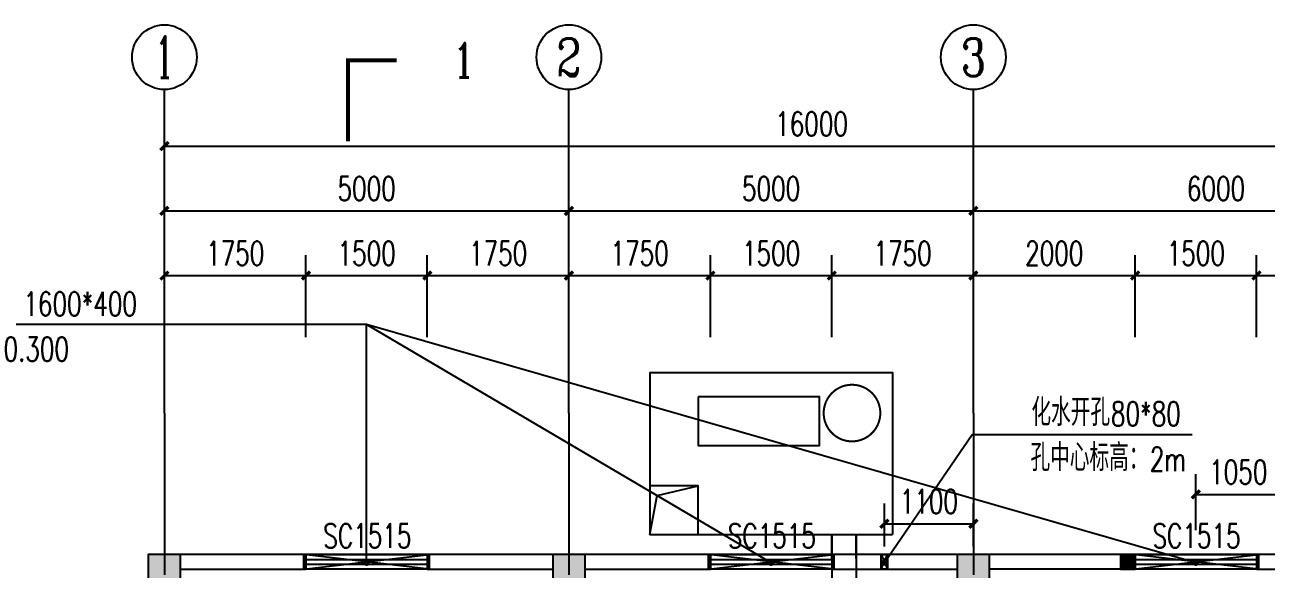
# Model space of a CAD drawing. Extents: x 36816 to 262577, y 14502 to 89811.
# Drawn here: x 200110 to 215456, y 46137 to 52867 of the extents above; entities that cross this region are included whole.
import ezdxf
from ezdxf.enums import TextEntityAlignment as Align

# ---------------------------------------------------------------- set-up
doc = ezdxf.new("R2010")
doc.units = 0
doc.header["$LTSCALE"] = 1000
doc.header["$MEASUREMENT"] = 0
doc.linetypes.add('DOTE', pattern=[2.42, 2, -0.2, 0.02, -0.2])
doc.layers.get('0').update_dxf_attribs({"color": 8})
doc.layers.get('Defpoints').update_dxf_attribs({"color": 8})
for name, color, linetype in [('3T_WOOD', 8, 'Continuous'), ('AXIS', 8, 'Continuous'), ('AXIS_TEXT', 8, 'Continuous'), ('COLUMN', 8, 'Continuous'), ('DIM_LEAD', 8, 'Continuous'), ('DIM_SYMB', 8, 'Continuous'), ('DOTE', 8, 'DOTE'), ('PUB_DIM', 8, 'Continuous'), ('PUB_HATCH', 8, 'Continuous'), ('PUB_TEXT', 8, 'Continuous'), ('WALL', 8, 'Continuous'), ('WINDOW', 8, 'Continuous'), ('WINDOW_TEXT', 8, 'Continuous'), ('设备', 8, 'Continuous')]:
    doc.layers.add(name, color=color, linetype=linetype)
doc.styles.add('_TCH_AXIS', font='COMPLEX.shx', dxfattribs={"bigfont": 'gbcbig.shx'})
doc.styles.add('_TCH_DIM', font='simplex.shx', dxfattribs={"bigfont": 'gbcbig.shx'})
doc.styles.add('_TCH_DIM_T3', font='simplex.shx', dxfattribs={"width": 0.705882, "bigfont": 'gbcbig.shx'})
doc.styles.add('_TCH_LABEL', font='COMPLEX', dxfattribs={"bigfont": 'GBCBIG'})
doc.styles.add('_TCH_WINDOW', font='simplex.shx', dxfattribs={"bigfont": 'gbcbig.shx'})
doc.styles.add('COMPLEX', font='COMPLEX')
doc.dimstyles.new('_TCH_ARCH&&100', dxfattribs={"dimtxt": 297.5, "dimasz": 100, "dimexe": 250, "dimexo": 300, "dimgap": 126.25, "dimtad": 1, "dimdec": 0, "dimzin": 0, "dimdsep": 46, "dimtxsty": '_TCH_DIM_T3', "dimblk": 'ARCHTICK', "dimcen": 0.09, "dimclrt": 7, "dimazin": 2, "dimtfac": 1, "dimtdec": 0, "dimtix": 1, "dimtmove": 2, "dimatfit": 3, "dimldrblk": 'ARCHTICK', "dimfxl": 0, "dimtolj": 1, "dimtzin": 0, "dimarcsym": 0})

# ---------------------------------------------------------------- blocks, each defined once
blk = doc.blocks.new('_ArchTick')
at = {"color": 0, "linetype": 'ByBlock', "const_width": 0.4}
blk.add_lwpolyline([(-0.5, -0.5), (0.5, 0.5)], dxfattribs=at)
blk = doc.blocks.new('*D34')
at = {"layer": 'Defpoints', "color": 0, "transparency": 16777216}
for p in [(211836, 46699), (210736, 46116), (211836, 46116)]:
    blk.add_point(p, dxfattribs=at)
at = {"layer": 'PUB_DIM', "color": 0, "lineweight": -2, "transparency": 16777216}
for p, q in [((210736, 46416), (210736, 46949)), ((211836, 46416), (211836, 46949)), ((210736, 46699), (211836, 46699))]:
    blk.add_line(p, q, dxfattribs=at)
at = {"layer": 'PUB_DIM', "color": 0, "lineweight": -2, "transparency": 16777216, "xscale": 100, "yscale": 100, "zscale": 100, "rotation": 180}
blk.add_blockref('_ArchTick', (210736, 46699), dxfattribs=at)
at = {"layer": 'PUB_DIM', "color": 0, "lineweight": -2, "transparency": 16777216, "xscale": 100, "yscale": 100, "zscale": 100}
blk.add_blockref('_ArchTick', (211836, 46699), dxfattribs=at)
at = {"layer": 'PUB_DIM', "color": 7, "transparency": 16777216, "insert": (211286, 46974), "char_height": 297.5, "attachment_point": 5, "style": '_TCH_DIM_T3'}
blk.add_mtext('\\A1;1100', dxfattribs=at)
blk = doc.blocks.new('*D37')
at = {"layer": 'Defpoints', "color": 0, "transparency": 16777216}
for p in [(215636, 47062), (214586, 46317), (215636, 46317)]:
    blk.add_point(p, dxfattribs=at)
at = {"layer": 'PUB_DIM', "color": 0, "lineweight": -2, "transparency": 16777216}
for p, q in [((214586, 46617), (214586, 47312)), ((215636, 46617), (215636, 47312)), ((214586, 47062), (215636, 47062))]:
    blk.add_line(p, q, dxfattribs=at)
at = {"layer": 'PUB_DIM', "color": 0, "lineweight": -2, "transparency": 16777216, "xscale": 100, "yscale": 100, "zscale": 100, "rotation": 180}
blk.add_blockref('_ArchTick', (214586, 47062), dxfattribs=at)
at = {"layer": 'PUB_DIM', "color": 0, "lineweight": -2, "transparency": 16777216, "xscale": 100, "yscale": 100, "zscale": 100}
blk.add_blockref('_ArchTick', (215636, 47062), dxfattribs=at)
at = {"layer": 'PUB_DIM', "color": 7, "transparency": 16777216, "insert": (215111, 47337), "char_height": 297.5, "attachment_point": 5, "style": '_TCH_DIM_T3'}
blk.add_mtext('\\A1;1050', dxfattribs=at)
blk = doc.blocks.new('*D138')
at = {"layer": 'Defpoints', "color": 0, "transparency": 16777216}
for p in [(203586, 49767), (201836, 48707), (203586, 48707)]:
    blk.add_point(p, dxfattribs=at)
at = {"layer": 'PUB_DIM', "color": 0, "lineweight": -2, "transparency": 16777216}
for p, q in [((201836, 49007), (201836, 50017)), ((203586, 49007), (203586, 50017)), ((201836, 49767), (203586, 49767))]:
    blk.add_line(p, q, dxfattribs=at)
at = {"layer": 'PUB_DIM', "color": 0, "lineweight": -2, "transparency": 16777216, "xscale": 100, "yscale": 100, "zscale": 100, "rotation": 180}
blk.add_blockref('_ArchTick', (201836, 49767), dxfattribs=at)
at = {"layer": 'PUB_DIM', "color": 0, "lineweight": -2, "transparency": 16777216, "xscale": 100, "yscale": 100, "zscale": 100}
blk.add_blockref('_ArchTick', (203586, 49767), dxfattribs=at)
at = {"layer": 'PUB_DIM', "color": 7, "transparency": 16777216, "insert": (202711, 50042), "char_height": 297.5, "attachment_point": 5, "style": '_TCH_DIM_T3'}
blk.add_mtext('\\A1;1750', dxfattribs=at)
blk = doc.blocks.new('*D139')
at = {"layer": 'Defpoints', "color": 0, "transparency": 16777216}
for p in [(205086, 49767), (203586, 48707), (205086, 48707)]:
    blk.add_point(p, dxfattribs=at)
at = {"layer": 'PUB_DIM', "color": 0, "lineweight": -2, "transparency": 16777216}
for p, q in [((203586, 49007), (203586, 50017)), ((205086, 49007), (205086, 50017)), ((203586, 49767), (205086, 49767))]:
    blk.add_line(p, q, dxfattribs=at)
at = {"layer": 'PUB_DIM', "color": 0, "lineweight": -2, "transparency": 16777216, "xscale": 100, "yscale": 100, "zscale": 100, "rotation": 180}
blk.add_blockref('_ArchTick', (203586, 49767), dxfattribs=at)
at = {"layer": 'PUB_DIM', "color": 0, "lineweight": -2, "transparency": 16777216, "xscale": 100, "yscale": 100, "zscale": 100}
blk.add_blockref('_ArchTick', (205086, 49767), dxfattribs=at)
at = {"layer": 'PUB_DIM', "color": 7, "transparency": 16777216, "insert": (204336, 50042), "char_height": 297.5, "attachment_point": 5, "style": '_TCH_DIM_T3'}
blk.add_mtext('\\A1;1500', dxfattribs=at)
blk = doc.blocks.new('*D140')
at = {"layer": 'Defpoints', "color": 0, "transparency": 16777216}
for p in [(206836, 49767), (205086, 48707), (206836, 48707)]:
    blk.add_point(p, dxfattribs=at)
at = {"layer": 'PUB_DIM', "color": 0, "lineweight": -2, "transparency": 16777216}
for p, q in [((205086, 49007), (205086, 50017)), ((206836, 49007), (206836, 50017)), ((205086, 49767), (206836, 49767))]:
    blk.add_line(p, q, dxfattribs=at)
at = {"layer": 'PUB_DIM', "color": 0, "lineweight": -2, "transparency": 16777216, "xscale": 100, "yscale": 100, "zscale": 100, "rotation": 180}
blk.add_blockref('_ArchTick', (205086, 49767), dxfattribs=at)
at = {"layer": 'PUB_DIM', "color": 0, "lineweight": -2, "transparency": 16777216, "xscale": 100, "yscale": 100, "zscale": 100}
blk.add_blockref('_ArchTick', (206836, 49767), dxfattribs=at)
at = {"layer": 'PUB_DIM', "color": 7, "transparency": 16777216, "insert": (205961, 50042), "char_height": 297.5, "attachment_point": 5, "style": '_TCH_DIM_T3'}
blk.add_mtext('\\A1;1750', dxfattribs=at)
blk = doc.blocks.new('*D141')
at = {"layer": 'Defpoints', "color": 0, "transparency": 16777216}
for p in [(208586, 49767), (206836, 48707), (208586, 48707)]:
    blk.add_point(p, dxfattribs=at)
at = {"layer": 'PUB_DIM', "color": 0, "lineweight": -2, "transparency": 16777216}
for p, q in [((206836, 49007), (206836, 50017)), ((208586, 49007), (208586, 50017)), ((206836, 49767), (208586, 49767))]:
    blk.add_line(p, q, dxfattribs=at)
at = {"layer": 'PUB_DIM', "color": 0, "lineweight": -2, "transparency": 16777216, "xscale": 100, "yscale": 100, "zscale": 100, "rotation": 180}
blk.add_blockref('_ArchTick', (206836, 49767), dxfattribs=at)
at = {"layer": 'PUB_DIM', "color": 0, "lineweight": -2, "transparency": 16777216, "xscale": 100, "yscale": 100, "zscale": 100}
blk.add_blockref('_ArchTick', (208586, 49767), dxfattribs=at)
at = {"layer": 'PUB_DIM', "color": 7, "transparency": 16777216, "insert": (207711, 50042), "char_height": 297.5, "attachment_point": 5, "style": '_TCH_DIM_T3'}
blk.add_mtext('\\A1;1750', dxfattribs=at)
blk = doc.blocks.new('*D142')
at = {"layer": 'Defpoints', "color": 0, "transparency": 16777216}
for p in [(210086, 49767), (208586, 48707), (210086, 48707)]:
    blk.add_point(p, dxfattribs=at)
at = {"layer": 'PUB_DIM', "color": 0, "lineweight": -2, "transparency": 16777216}
for p, q in [((208586, 49007), (208586, 50017)), ((210086, 49007), (210086, 50017)), ((208586, 49767), (210086, 49767))]:
    blk.add_line(p, q, dxfattribs=at)
at = {"layer": 'PUB_DIM', "color": 0, "lineweight": -2, "transparency": 16777216, "xscale": 100, "yscale": 100, "zscale": 100, "rotation": 180}
blk.add_blockref('_ArchTick', (208586, 49767), dxfattribs=at)
at = {"layer": 'PUB_DIM', "color": 0, "lineweight": -2, "transparency": 16777216, "xscale": 100, "yscale": 100, "zscale": 100}
blk.add_blockref('_ArchTick', (210086, 49767), dxfattribs=at)
at = {"layer": 'PUB_DIM', "color": 7, "transparency": 16777216, "insert": (209336, 50042), "char_height": 297.5, "attachment_point": 5, "style": '_TCH_DIM_T3'}
blk.add_mtext('\\A1;1500', dxfattribs=at)
blk = doc.blocks.new('*D143')
at = {"layer": 'Defpoints', "color": 0, "transparency": 16777216}
for p in [(211836, 49767), (210086, 48707), (211836, 48707)]:
    blk.add_point(p, dxfattribs=at)
at = {"layer": 'PUB_DIM', "color": 0, "lineweight": -2, "transparency": 16777216}
for p, q in [((210086, 49007), (210086, 50017)), ((211836, 49007), (211836, 50017)), ((210086, 49767), (211836, 49767))]:
    blk.add_line(p, q, dxfattribs=at)
at = {"layer": 'PUB_DIM', "color": 0, "lineweight": -2, "transparency": 16777216, "xscale": 100, "yscale": 100, "zscale": 100, "rotation": 180}
blk.add_blockref('_ArchTick', (210086, 49767), dxfattribs=at)
at = {"layer": 'PUB_DIM', "color": 0, "lineweight": -2, "transparency": 16777216, "xscale": 100, "yscale": 100, "zscale": 100}
blk.add_blockref('_ArchTick', (211836, 49767), dxfattribs=at)
at = {"layer": 'PUB_DIM', "color": 7, "transparency": 16777216, "insert": (210961, 50042), "char_height": 297.5, "attachment_point": 5, "style": '_TCH_DIM_T3'}
blk.add_mtext('\\A1;1750', dxfattribs=at)
blk = doc.blocks.new('*D144')
at = {"layer": 'Defpoints', "color": 0, "transparency": 16777216}
for p in [(213836, 49767), (211836, 48707), (213836, 48707)]:
    blk.add_point(p, dxfattribs=at)
at = {"layer": 'PUB_DIM', "color": 0, "lineweight": -2, "transparency": 16777216}
for p, q in [((211836, 49007), (211836, 50017)), ((213836, 49007), (213836, 50017)), ((211836, 49767), (213836, 49767))]:
    blk.add_line(p, q, dxfattribs=at)
at = {"layer": 'PUB_DIM', "color": 0, "lineweight": -2, "transparency": 16777216, "xscale": 100, "yscale": 100, "zscale": 100, "rotation": 180}
blk.add_blockref('_ArchTick', (211836, 49767), dxfattribs=at)
at = {"layer": 'PUB_DIM', "color": 0, "lineweight": -2, "transparency": 16777216, "xscale": 100, "yscale": 100, "zscale": 100}
blk.add_blockref('_ArchTick', (213836, 49767), dxfattribs=at)
at = {"layer": 'PUB_DIM', "color": 7, "transparency": 16777216, "insert": (212836, 50042), "char_height": 297.5, "attachment_point": 5, "style": '_TCH_DIM_T3'}
blk.add_mtext('\\A1;2000', dxfattribs=at)
blk = doc.blocks.new('*D145')
at = {"layer": 'Defpoints', "color": 0, "transparency": 16777216}
for p in [(215336, 49767), (213836, 48707), (215336, 48707)]:
    blk.add_point(p, dxfattribs=at)
at = {"layer": 'PUB_DIM', "color": 0, "lineweight": -2, "transparency": 16777216}
for p, q in [((213836, 49007), (213836, 50017)), ((215336, 49007), (215336, 50017)), ((213836, 49767), (215336, 49767))]:
    blk.add_line(p, q, dxfattribs=at)
at = {"layer": 'PUB_DIM', "color": 0, "lineweight": -2, "transparency": 16777216, "xscale": 100, "yscale": 100, "zscale": 100, "rotation": 180}
blk.add_blockref('_ArchTick', (213836, 49767), dxfattribs=at)
at = {"layer": 'PUB_DIM', "color": 0, "lineweight": -2, "transparency": 16777216, "xscale": 100, "yscale": 100, "zscale": 100}
blk.add_blockref('_ArchTick', (215336, 49767), dxfattribs=at)
at = {"layer": 'PUB_DIM', "color": 7, "transparency": 16777216, "insert": (214586, 50042), "char_height": 297.5, "attachment_point": 5, "style": '_TCH_DIM_T3'}
blk.add_mtext('\\A1;1500', dxfattribs=at)
blk = doc.blocks.new('*D146')
at = {"layer": 'Defpoints', "color": 0, "transparency": 16777216}
for p in [(217836, 49767), (215336, 48707), (217836, 48707)]:
    blk.add_point(p, dxfattribs=at)
at = {"layer": 'PUB_DIM', "color": 0, "lineweight": -2, "transparency": 16777216}
for p, q in [((215336, 49007), (215336, 50017)), ((217836, 49007), (217836, 50017)), ((215336, 49767), (217836, 49767))]:
    blk.add_line(p, q, dxfattribs=at)
at = {"layer": 'PUB_DIM', "color": 0, "lineweight": -2, "transparency": 16777216, "xscale": 100, "yscale": 100, "zscale": 100, "rotation": 180}
blk.add_blockref('_ArchTick', (215336, 49767), dxfattribs=at)
at = {"layer": 'PUB_DIM', "color": 0, "lineweight": -2, "transparency": 16777216, "xscale": 100, "yscale": 100, "zscale": 100}
blk.add_blockref('_ArchTick', (217836, 49767), dxfattribs=at)
at = {"layer": 'PUB_DIM', "color": 7, "transparency": 16777216, "insert": (216586, 50042), "char_height": 297.5, "attachment_point": 5, "style": '_TCH_DIM_T3'}
blk.add_mtext('\\A1;2500', dxfattribs=at)
blk = doc.blocks.new('*D170')
at = {"layer": 'AXIS', "color": 0, "lineweight": -2, "transparency": 16777216}
for p, q in [((201836, 48367), (201836, 50817)), ((206836, 48367), (206836, 50817)), ((201836, 50567), (206836, 50567))]:
    blk.add_line(p, q, dxfattribs=at)
at = {"layer": 'Defpoints', "color": 0, "transparency": 16777216}
for p in [(206836, 50567), (201836, 48067), (206836, 48067)]:
    blk.add_point(p, dxfattribs=at)
at = {"layer": 'AXIS', "color": 0, "lineweight": -2, "transparency": 16777216, "xscale": 100, "yscale": 100, "zscale": 100, "rotation": 180}
blk.add_blockref('_ArchTick', (201836, 50567), dxfattribs=at)
at = {"layer": 'AXIS', "color": 0, "lineweight": -2, "transparency": 16777216, "xscale": 100, "yscale": 100, "zscale": 100}
blk.add_blockref('_ArchTick', (206836, 50567), dxfattribs=at)
at = {"layer": 'AXIS', "color": 7, "transparency": 16777216, "insert": (204336, 50842), "char_height": 297.5, "attachment_point": 5, "style": '_TCH_DIM_T3'}
blk.add_mtext('\\A1;5000', dxfattribs=at)
blk = doc.blocks.new('*D171')
at = {"layer": 'AXIS', "color": 0, "lineweight": -2, "transparency": 16777216}
for p, q in [((206836, 48367), (206836, 50817)), ((211836, 48367), (211836, 50817)), ((206836, 50567), (211836, 50567))]:
    blk.add_line(p, q, dxfattribs=at)
at = {"layer": 'Defpoints', "color": 0, "transparency": 16777216}
for p in [(211836, 50567), (206836, 48067), (211836, 48067)]:
    blk.add_point(p, dxfattribs=at)
at = {"layer": 'AXIS', "color": 0, "lineweight": -2, "transparency": 16777216, "xscale": 100, "yscale": 100, "zscale": 100, "rotation": 180}
blk.add_blockref('_ArchTick', (206836, 50567), dxfattribs=at)
at = {"layer": 'AXIS', "color": 0, "lineweight": -2, "transparency": 16777216, "xscale": 100, "yscale": 100, "zscale": 100}
blk.add_blockref('_ArchTick', (211836, 50567), dxfattribs=at)
at = {"layer": 'AXIS', "color": 7, "transparency": 16777216, "insert": (209336, 50842), "char_height": 297.5, "attachment_point": 5, "style": '_TCH_DIM_T3'}
blk.add_mtext('\\A1;5000', dxfattribs=at)
blk = doc.blocks.new('*D172')
at = {"layer": 'AXIS', "color": 0, "lineweight": -2, "transparency": 16777216}
for p, q in [((211836, 48367), (211836, 50817)), ((217836, 48367), (217836, 50817)), ((211836, 50567), (217836, 50567))]:
    blk.add_line(p, q, dxfattribs=at)
at = {"layer": 'Defpoints', "color": 0, "transparency": 16777216}
for p in [(217836, 50567), (211836, 48067), (217836, 48067)]:
    blk.add_point(p, dxfattribs=at)
at = {"layer": 'AXIS', "color": 0, "lineweight": -2, "transparency": 16777216, "xscale": 100, "yscale": 100, "zscale": 100, "rotation": 180}
blk.add_blockref('_ArchTick', (211836, 50567), dxfattribs=at)
at = {"layer": 'AXIS', "color": 0, "lineweight": -2, "transparency": 16777216, "xscale": 100, "yscale": 100, "zscale": 100}
blk.add_blockref('_ArchTick', (217836, 50567), dxfattribs=at)
at = {"layer": 'AXIS', "color": 7, "transparency": 16777216, "insert": (214836, 50842), "char_height": 297.5, "attachment_point": 5, "style": '_TCH_DIM_T3'}
blk.add_mtext('\\A1;6000', dxfattribs=at)
blk = doc.blocks.new('*D173')
at = {"layer": 'AXIS', "color": 0, "lineweight": -2, "transparency": 16777216}
for p, q in [((201836, 48367), (201836, 51617)), ((217836, 48367), (217836, 51617)), ((201836, 51367), (217836, 51367))]:
    blk.add_line(p, q, dxfattribs=at)
at = {"layer": 'Defpoints', "color": 0, "transparency": 16777216}
for p in [(217836, 51367), (201836, 48067), (217836, 48067)]:
    blk.add_point(p, dxfattribs=at)
at = {"layer": 'AXIS', "color": 0, "lineweight": -2, "transparency": 16777216, "xscale": 100, "yscale": 100, "zscale": 100, "rotation": 180}
blk.add_blockref('_ArchTick', (201836, 51367), dxfattribs=at)
at = {"layer": 'AXIS', "color": 0, "lineweight": -2, "transparency": 16777216, "xscale": 100, "yscale": 100, "zscale": 100}
blk.add_blockref('_ArchTick', (217836, 51367), dxfattribs=at)
at = {"layer": 'AXIS', "color": 7, "transparency": 16777216, "insert": (209836, 51642), "char_height": 297.5, "attachment_point": 5, "style": '_TCH_DIM_T3'}
blk.add_mtext('\\A1;16000', dxfattribs=at)
blk = doc.blocks.new('_AXISO')
blk.add_circle((0, 0), 0.5)
at = {"layer": 'AXIS_TEXT', "style": 'COMPLEX', "width": 1.041667}
blk.add_attdef('A', text='', height=0.56, dxfattribs=at).set_placement((-0.25, -0.28), (0.25, -0.28), align=Align.FIT)
blk = doc.blocks.new('_FZH')
blk.add_lwpolyline([(-0.5, -0.5), (0.5, -0.5), (0.5, 0.5), (-0.5, 0.5)], close=True)
at = {"layer": 'PUB_HATCH'}
blk.add_solid([(-0.5, -0.5), (0.5, -0.5), (-0.5, 0.5), (0.5, 0.5)], dxfattribs=at)
blk = doc.blocks.new('$TCHSYS$WIN2D')
for p, q in [((-0.5, 0.5), (0.5, 0.5)), ((-0.5, 0.5), (-0.5, -0.5)), ((0.5, 0.5), (0.5, -0.5)), ((0.5, 0.167), (-0.5, 0.167)), ((0.5, -0.167), (-0.5, -0.167)), ((-0.5, -0.5), (0.5, -0.5))]:
    blk.add_line(p, q)

msp = doc.modelspace()

# ---------------------------------------------------------------- linework, layer by layer
at = {"color": 6}
for p, q in [((203560.8, 46136.9), (205110.8, 46316.9)), ((205110.8, 46136.9), (203560.8, 46316.9)), ((208560.8, 46136.9), (210110.8, 46316.9)), ((210110.8, 46136.9), (208560.8, 46316.9)), ((210695.8, 46136.9), (210775.8, 46316.9)), ((210695.8, 46316.9), (210775.8, 46136.9)), ((213810.8, 46136.9), (215360.8, 46316.9)), ((215360.8, 46136.9), (213810.8, 46316.9))]:
    msp.add_line(p, q, dxfattribs=at)
for points in [[(203560.8, 46316.9), (205110.8, 46316.9), (205110.8, 46136.9), (203560.8, 46136.9)], [(208560.8, 46316.9), (210110.8, 46316.9), (210110.8, 46136.9), (208560.8, 46136.9)], [(210695.8, 46316.9), (210775.8, 46316.9), (210775.8, 46136.9), (210695.8, 46136.9)], [(213810.8, 46316.9), (215360.8, 46316.9), (215360.8, 46136.9), (213810.8, 46136.9)]]:
    msp.add_lwpolyline(points, close=True, dxfattribs=at)
at = {"layer": '3T_WOOD', "color": 117}
for p, q in [((207927, 47045.7, 0), (208435.8, 47166.9, 0)), ((207835.8, 46566.9, 0), (207927, 47045.7, 0)), ((210085.6, 46566.9, 0), (210085.6, 43416.9, 0)), ((210085.6, 46266.9, 0), (210085.6, 46566.9, 0)), ((210385.6, 46566.9, 0), (210385.6, 43416.9, 0)), ((210385.6, 46266.9, 0), (210385.6, 46566.9, 0))]:
    msp.add_line(p, q, dxfattribs=at)
at = {"layer": '3T_WOOD', "color": 117, "elevation": 0}
for points in [[(207835.8, 48566.9), (207835.8, 46566.9), (210835.8, 46566.9)], [(207835.8, 48566.9), (210835.8, 48566.9), (210835.8, 46566.9)], [(208435.8, 48266.9), (208435.8, 47666.9), (209935.8, 47666.9), (209935.8, 48266.9), (208435.8, 48266.9)]]:
    msp.add_lwpolyline(points, dxfattribs=at)
msp.add_lwpolyline([(207835.8, 46566.9), (208435.8, 46566.9), (208435.8, 47166.9), (207835.8, 47166.9)], close=True, dxfattribs=at)
at = {"layer": 'AXIS'}
for p, q in [((201835.8, 48066.9), (201835.8, 52066.9)), ((206835.8, 48066.9), (206835.8, 52066.9)), ((211835.8, 48066.9), (211835.8, 52066.9))]:
    msp.add_line(p, q, dxfattribs=at)
at = {"layer": 'DIM_LEAD'}
for p, q in [((204335.8, 49162.9), (199004.5, 49162.9)), ((204335.8, 46216.9), (204335.8, 49162.9)), ((209335.8, 46216.9), (204335.8, 49162.9)), ((214585.8, 46216.9), (204335.8, 49162.9)), ((210737.1, 46219.9), (211820.4, 47803.1)), ((211820.4, 47803.1), (214541.7, 47803.1))]:
    msp.add_line(p, q, dxfattribs=at)
at = {"layer": 'DIM_LEAD', "const_width": 40}
for points in [[(204335.8, 46196.9, 1), (204335.8, 46236.9, 1)], [(209353, 46206.7, 1), (209318.6, 46227, 1)], [(210725.8, 46203.4, 1), (210748.4, 46236.4, 1)], [(214605.1, 46211.5, 1), (214566.6, 46222.3, 1)]]:
    msp.add_lwpolyline(points, format="xyb", close=True, dxfattribs=at)
at = {"layer": 'DIM_SYMB', "const_width": 50}
msp.add_lwpolyline([(204107, 51427.8), (204107, 52427.8), (204707, 52427.8)], dxfattribs=at)
at = {"layer": 'DOTE'}
for p, q in [((201835.8, 48066.9), (201835.8, 36066.9)), ((206835.8, 48066.9), (206835.8, 36066.9)), ((211835.8, 48066.9), (211835.8, 36066.9))]:
    msp.add_line(p, q, dxfattribs=at)
at = {"layer": 'WALL'}
for p, q in [((203585.8, 46316.9), (202035.8, 46316.9)), ((203585.8, 46136.9), (203585.8, 46316.9)), ((206635.8, 46316.9), (205085.8, 46316.9)), ((205085.8, 46316.9), (205085.8, 46136.9)), ((208585.8, 46316.9), (207035.8, 46316.9)), ((208585.8, 46136.9), (208585.8, 46316.9)), ((211635.8, 46316.9), (210085.8, 46316.9)), ((210085.8, 46316.9), (210085.8, 46136.9)), ((213655.8, 46316.9), (212035.8, 46316.9)), ((217635.8, 46316.9), (215335.8, 46316.9)), ((215335.8, 46316.9), (215335.8, 46136.9)), ((202035.8, 46136.9), (203585.8, 46136.9)), ((205085.8, 46136.9), (206635.8, 46136.9)), ((207035.8, 46136.9), (208585.8, 46136.9)), ((210085.8, 46136.9), (211635.8, 46136.9)), ((213655.8, 46136.9), (212035.8, 46136.9)), ((215335.8, 46136.9), (217635.8, 46136.9))]:
    msp.add_line(p, q, dxfattribs=at)
at = {"layer": '设备', "color": 251, "const_width": 25}
msp.add_lwpolyline([(210685.8, 48066.9, 1), (209985.8, 48066.9, 1), (210685.8, 48066.9, -1)], format="xyb", dxfattribs=at)

# ---------------------------------------------------------------- block references
at = {"layer": 'AXIS'}
ref = msp.add_blockref('_AXISO', (201835.8, 52466.9), dxfattribs=dict(at, xscale=800, yscale=800, zscale=800))
ref.add_attrib('A', '1', dxfattribs={"layer": 'AXIS_TEXT', "height": 514.7, "style": '_TCH_AXIS'}).set_placement((201725.5, 52209.5), (201946.1, 52209.5), align=Align.FIT)
ref = msp.add_blockref('_AXISO', (206835.8, 52466.9), dxfattribs=dict(at, xscale=800, yscale=800, zscale=800))
ref.add_attrib('A', '2', dxfattribs={"layer": 'AXIS_TEXT', "height": 465.9, "style": '_TCH_AXIS'}).set_placement((206680.5, 52233.9), (206991.1, 52233.9), align=Align.FIT)
ref = msp.add_blockref('_AXISO', (211835.8, 52466.9), dxfattribs=dict(at, xscale=800, yscale=800, zscale=800))
ref.add_attrib('A', '3', dxfattribs={"layer": 'AXIS_TEXT', "height": 465.9, "style": '_TCH_AXIS'}).set_placement((211680.5, 52233.9), (211991.1, 52233.9), align=Align.FIT)
at = {"layer": 'COLUMN'}
for p, xscale, yscale, zscale in [((201835.8, 46066.9), 400, 500, 500), ((206835.8, 46066.9), 400, 500, 500), ((211835.8, 46066.9), 400, 500, 500), ((213745.8, 46226.9), 180, 180, 180)]:
    msp.add_blockref('_FZH', p, dxfattribs=dict(at, xscale=xscale, yscale=yscale, zscale=zscale))
at = {"layer": 'WINDOW'}
ref = msp.add_blockref('$TCHSYS$WIN2D', (204335.8, 46226.9), dxfattribs=dict(at, xscale=1500, yscale=-180, zscale=1500, rotation=180))
ref.add_attrib('A', 'SC1515', (203800.8, 46400.3), dxfattribs={"layer": 'WINDOW_TEXT', "height": 297.5, "style": '_TCH_WINDOW', "width": 0.705882})
ref = msp.add_blockref('$TCHSYS$WIN2D', (209335.8, 46226.9), dxfattribs=dict(at, xscale=1500, yscale=-180, zscale=1500, rotation=180))
ref.add_attrib('A', 'SC1515', (208800.8, 46400.3), dxfattribs={"layer": 'WINDOW_TEXT', "height": 297.5, "style": '_TCH_WINDOW', "width": 0.705882})
ref = msp.add_blockref('$TCHSYS$WIN2D', (214585.8, 46226.9), dxfattribs=dict(at, xscale=1500, yscale=-180, zscale=1500, rotation=180))
ref.add_attrib('A', 'SC1515', (214050.8, 46400.3), dxfattribs={"layer": 'WINDOW_TEXT', "height": 297.5, "style": '_TCH_WINDOW', "width": 0.705882})

# ---------------------------------------------------------------- texts
at = {"layer": 'DIM_LEAD', "color": 7, "style": '_TCH_DIM', "width": 0.705882}
for s, p in [('1600*400', (200092.5, 49267.9)), ('0.300', (199846.8, 48707.9))]:
    msp.add_text(s, height=297.5, dxfattribs=at).set_placement(p)
at = {"layer": 'PUB_TEXT', "width": 0.705882}
for s, height, style, p in [('1', 425, '_TCH_LABEL', (205407.6, 52215.3)), ('80*80', 297.5, '_TCH_DIM', (213536.7, 47908.1)), ('2m', 297.5, '_TCH_DIM', (214016.7, 47348.1))]:
    msp.add_text(s, height=height, dxfattribs=dict(at, style=style)).set_placement(p)
at = {"layer": 'PUB_TEXT', "style": '_TCH_DIM'}
for s, p in [('化水开孔', (212553.7, 47908.1)), ('孔中心标高：', (212542.2, 47348.1))]:
    msp.add_text(s, height=337.59, dxfattribs=at).set_placement(p)

# ---------------------------------------------------------------- dimensions: what is measured, and where the dimension line sits
at = {"layer": 'AXIS'}
for p1, p2, distance, picture, middle in [((201835.8, 48066.9), (217835.8, 48066.9), 3300, '*D173', (209835.8, 51641.9)), ((201835.8, 48066.9), (206835.8, 48066.9), 2500, '*D170', (204335.8, 50841.9)), ((206835.8, 48066.9), (211835.8, 48066.9), 2500, '*D171', (209335.8, 50841.9)), ((211835.8, 48066.9), (217835.8, 48066.9), 2500, '*D172', (214835.8, 50841.9))]:
    dim = msp.add_aligned_dim(p1=p1, p2=p2, distance=distance, dimstyle='_TCH_ARCH&&100', dxfattribs=at)
    dim.commit()
    dim.dimension.update_dxf_attribs({"geometry": picture, "text_midpoint": middle})
at = {"layer": 'PUB_DIM'}
for p1, p2, distance, picture, middle in [((201835.8, 48706.9), (203585.8, 48706.9), 1060, '*D138', (202710.8, 50041.9)), ((203585.8, 48706.9), (205085.8, 48706.9), 1060, '*D139', (204335.8, 50041.9)), ((205085.8, 48706.9), (206835.8, 48706.9), 1060, '*D140', (205960.8, 50041.9)), ((206835.8, 48706.9), (208585.8, 48706.9), 1060, '*D141', (207710.8, 50041.9)), ((208585.8, 48706.9), (210085.8, 48706.9), 1060, '*D142', (209335.8, 50041.9)), ((210085.8, 48706.9), (211835.8, 48706.9), 1060, '*D143', (210960.8, 50041.9)), ((211835.8, 48706.9), (213835.8, 48706.9), 1060, '*D144', (212835.8, 50041.9)), ((213835.8, 48706.9), (215335.8, 48706.9), 1060, '*D145', (214585.8, 50041.9)), ((215335.8, 48706.9), (217835.8, 48706.9), 1060, '*D146', (216585.8, 50041.9)), ((214585.8, 46316.9), (215635.8, 46316.9), 744.6, '*D37', (215110.8, 47336.5)), ((210735.8, 46116.3), (211835.8, 46116.3), 582.2, '*D34', (211285.8, 46973.6))]:
    dim = msp.add_aligned_dim(p1=p1, p2=p2, distance=distance, dimstyle='_TCH_ARCH&&100', dxfattribs=at)
    dim.commit()
    dim.dimension.update_dxf_attribs({"geometry": picture, "text_midpoint": middle})

doc.saveas('drawing.dxf')
